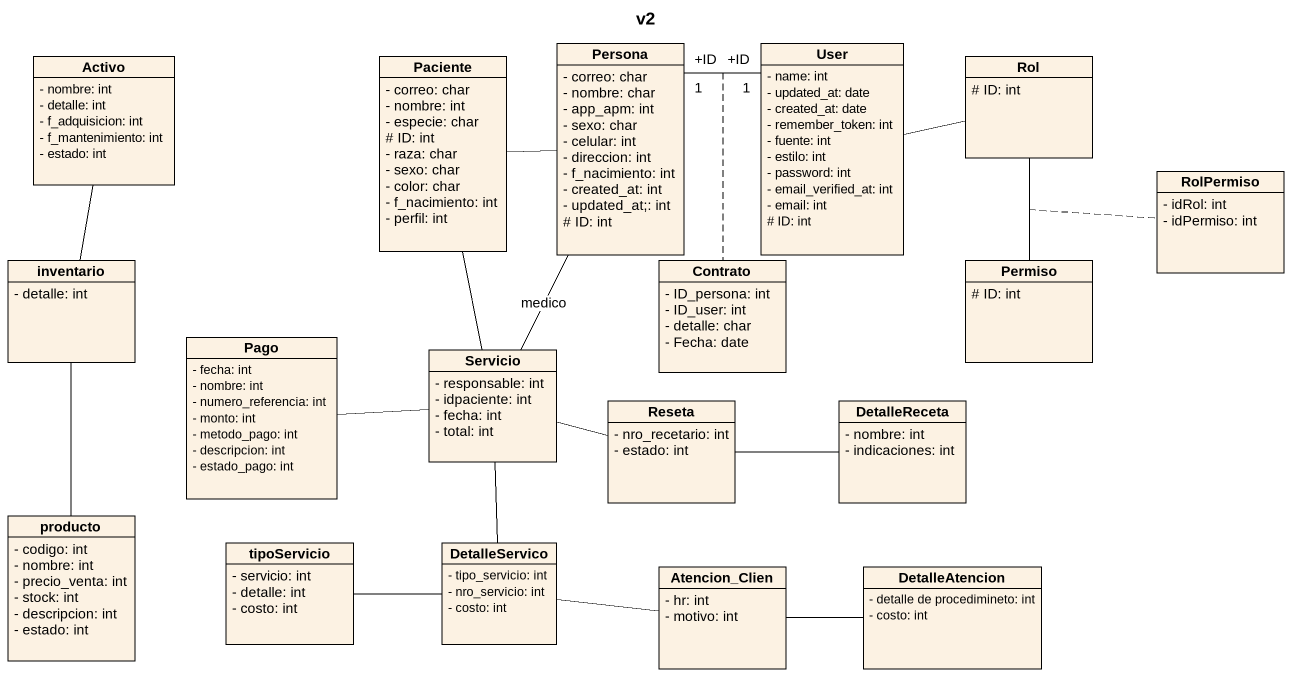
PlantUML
@startuml
title v2
hide circle
hide empty members
skinparam classAttributeIconSize 0
class Activo {
  - nombre: int
  - detalle: int
  - f_adquisicion: int
  - f_mantenimiento: int
  - estado: int
}
class Paciente {
  - correo: char
  - nombre: int
  - especie: char
  # ID: int
  - raza: char
  - sexo: char
  - color: char
  - f_nacimiento: int
  - perfil: int
}
class Persona {
  - correo: char
  - nombre: char
  - app_apm: int
  - sexo: char
  - celular: int
  - direccion: int
  - f_nacimiento: int
  - created_at: int
  - updated_at;: int
  # ID: int
}
class User {
  - name: int
  - updated_at: date
  - created_at: date
  - remember_token: int
  - fuente: int
  - estilo: int
  - password: int
  - email_verified_at: int
  - email: int
  # ID: int
}
class Rol {
  # ID: int
}
class RolPermiso {
  - idRol: int
  - idPermiso: int
}
class inventario {
  - detalle: int
}
class Contrato {
  - ID_persona: int
  - ID_user: int
  - detalle: char
  - Fecha: date
}
class Permiso {
  # ID: int
}
class Pago {
  - fecha: int
  - nombre: int
  - numero_referencia: int
  - monto: int
  - metodo_pago: int
  - descripcion: int
  - estado_pago: int
}
class Servicio {
  - responsable: int
  - idpaciente: int
  - fecha: int
  - total: int
}
class Reseta {
  - nro_recetario: int
  - estado: int
}
class DetalleReceta {
  - nombre: int
  - indicaciones: int
}
class producto {
  - codigo: int
  - nombre: int
  - precio_venta: int
  - stock: int
  - descripcion: int
  - estado: int
}
class tipoServicio {
  - servicio: int
  - detalle: int
  - costo: int
}
class DetalleServico {
  - tipo_servicio: int
  - nro_servicio: int
  - costo: int
}
class Atencion_Clien {
  - hr: int
  - motivo: int
}
class DetalleAtencion {
  - detalle de procedimineto: int
  - costo: int
}
Paciente -- Servicio
Persona -left- Paciente
Persona "+ID\n1" -right- "+ID\n1" User
(Persona, User) .. Contrato
Persona -- Servicio : medico
User -right- Rol
Rol -- Permiso
(Rol, Permiso) .. RolPermiso
inventario -up- Activo
Pago -right- Servicio
Servicio -- DetalleServico
Reseta -left- Servicio
Reseta -right- DetalleReceta
producto -up- inventario
tipoServicio -right- DetalleServico
Atencion_Clien -left- DetalleServico
DetalleAtencion -left- Atencion_Clien
@enduml
